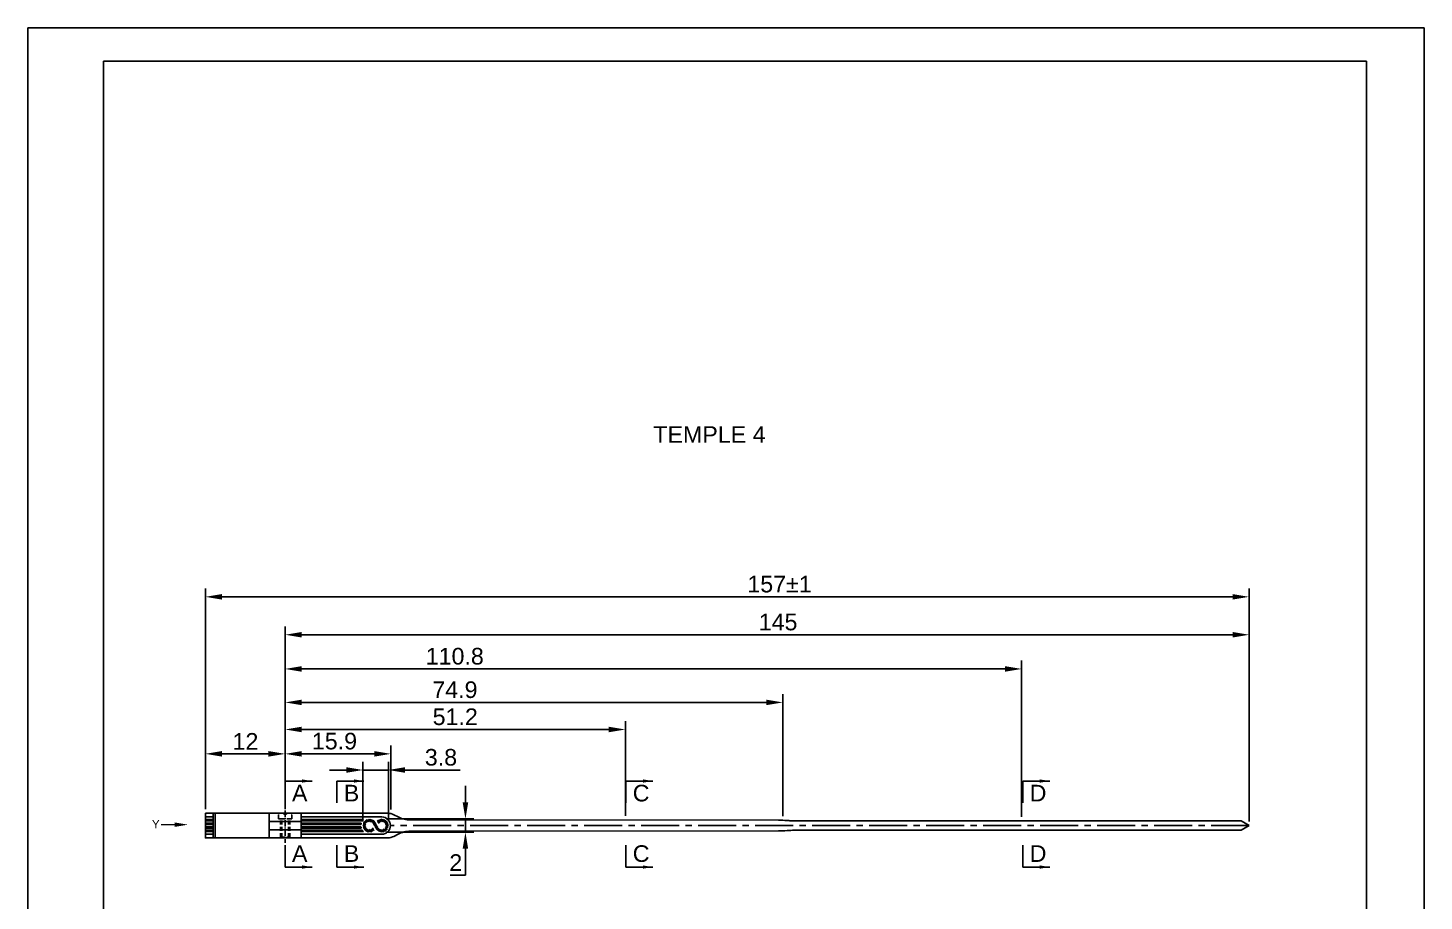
# Model space of a CAD drawing. Header units: millimetres. Extents: x 3454 to 3868, y 1319 to 1616.
# Drawn here: x 3658.4 to 3868.4, y 1484.9 to 1616.3 of the extents above; entities that cross this region are included whole.
import ezdxf

# ---------------------------------------------------------------- set-up
doc = ezdxf.new("R2010")
doc.units = ezdxf.units.MM
for name, pattern in [('CENTER2', [28.574999999999992, 19.05, -3.174999999999998, 3.174999999999998, -3.174999999999998]), ('HIDDEN', [9.524999999999995, 6.349999999999998, -3.174999999999998]), ('HIDDEN2', [0.1875, 0.125, -0.0625])]:
    doc.linetypes.add(name, pattern=pattern)
for name, color, linetype in [('Center Line', 2, 'CENTER2'), ('Dimension', 3, 'Continuous'), ('Hidden Line', 1, 'HIDDEN2')]:
    doc.layers.add(name, color=color, linetype=linetype)
doc.layers.add('填充', color=6, linetype='Continuous', lineweight=9)
doc.layers.add('标注', color=4, linetype='Continuous', lineweight=5)
doc.styles.get("Standard").update_dxf_attribs({"font": 'arial.ttf'})
doc.styles.add('样式 1', font='romant.shx')
doc.dimstyles.new('ISO-25$0', dxfattribs={"dimtxt": 2.5, "dimasz": 2.5, "dimexe": 0.5, "dimexo": 1, "dimgap": 1, "dimtad": 0, "dimtih": 1, "dimtoh": 1, "dimdec": 1, "dimzin": 10, "dimdsep": 46, "dimlunit": 6, "dimtxsty": '样式 1', "dimcen": 0, "dimclrd": 256, "dimclre": 256, "dimclrt": 7, "dimazin": 0, "dimtfac": 1, "dimtdec": 1, "dimtofl": 0, "dimtmove": 0, "dimatfit": 0, "dimfxl": 1, "dimtolj": 1, "dimtzin": 10, "dimarcsym": 0})
doc.dimstyles.new('副本 ISO-25', dxfattribs={"dimtxt": 1.5, "dimasz": 1.5, "dimexe": 0.4, "dimexo": 0, "dimgap": 0.4, "dimtad": 1, "dimdsep": 46, "dimtxsty": 'Standard', "dimcen": 2, "dimadec": 0, "dimazin": 0, "dimtfac": 1, "dimtmove": 0, "dimatfit": 3, "dimfxl": 1, "dimarcsym": 0})

# ---------------------------------------------------------------- blocks, each defined once
blk = doc.blocks.new('*D42')
at = {"layer": 'Defpoints', "color": 0, "transparency": 16777216}
for p in [(3842.093692027679, 1524.97035203005), (3697.093692027679, 1498.102299747723), (3842.093692027679, 1496.252299747722)]:
    blk.add_point(p, dxfattribs=at)
at = {"layer": 'Dimension', "color": 0, "lineweight": -2, "transparency": 16777216}
for p, q in [((3697.093692027679, 1498.727299747723), (3697.093692027679, 1526.22035203005)), ((3699.593692027679, 1524.97035203005), (3839.593692027679, 1524.97035203005)), ((3842.093692027679, 1496.877299747722), (3842.093692027679, 1526.22035203005))]:
    blk.add_line(p, q, dxfattribs=at)
at = {"layer": 'Dimension', "color": 0, "transparency": 16777216}
for points in [[(3699.593692027679, 1525.387018696716), (3699.593692027679, 1524.553685363383), (3697.093692027679, 1524.97035203005)], [(3839.593692027679, 1525.387018696716), (3839.593692027679, 1524.553685363383), (3842.093692027679, 1524.97035203005)]]:
    blk.add_solid(points, dxfattribs=at)
at = {"layer": 'Dimension', "color": 0, "transparency": 16777216, "insert": (3771.244009190872, 1526.871784499354), "char_height": 2.5, "attachment_point": 5}
blk.add_mtext('145', dxfattribs=at)
blk = doc.blocks.new('*D43')
at = {"layer": 'Defpoints', "color": 0, "transparency": 16777216}
for p in [(3713.010215460917, 1507.043534920871), (3697.093692027679, 1498.102299747723), (3713.010215460917, 1498.045253948741)]:
    blk.add_point(p, dxfattribs=at)
at = {"layer": 'Dimension', "color": 0, "lineweight": -2, "transparency": 16777216}
for p, q in [((3697.093692027679, 1498.727299747723), (3697.093692027679, 1508.293534920871)), ((3713.010215460917, 1498.670253948741), (3713.010215460917, 1508.293534920871)), ((3699.593692027679, 1507.043534920871), (3710.510215460917, 1507.043534920871))]:
    blk.add_line(p, q, dxfattribs=at)
at = {"layer": 'Dimension', "color": 0, "transparency": 16777216}
for points in [[(3699.593692027679, 1507.460201587537), (3699.593692027679, 1506.626868254204), (3697.093692027679, 1507.043534920871)], [(3710.510215460917, 1507.460201587537), (3710.510215460917, 1506.626868254204), (3713.010215460917, 1507.043534920871)]]:
    blk.add_solid(points, dxfattribs=at)
at = {"layer": 'Dimension', "color": 0, "transparency": 16777216, "insert": (3704.514764667172, 1508.944967390175), "char_height": 2.5, "attachment_point": 5}
blk.add_mtext('15.9', dxfattribs=at)
blk = doc.blocks.new('*D46')
at = {"layer": 'Defpoints', "color": 0, "transparency": 16777216}
for p in [(3771.95736927166, 1514.783301657411), (3697.093692027679, 1498.102299747723), (3771.95736927166, 1497.043422174852)]:
    blk.add_point(p, dxfattribs=at)
at = {"layer": 'Dimension', "color": 0, "lineweight": -2, "transparency": 16777216}
for p, q in [((3697.093692027679, 1498.727299747723), (3697.093692027679, 1516.033301657411)), ((3699.593692027679, 1514.783301657411), (3769.45736927166, 1514.783301657411)), ((3771.95736927166, 1497.668422174852), (3771.95736927166, 1516.033301657411))]:
    blk.add_line(p, q, dxfattribs=at)
at = {"layer": 'Dimension', "color": 0, "transparency": 16777216}
for points in [[(3699.593692027679, 1515.199968324078), (3699.593692027679, 1514.366634990744), (3697.093692027679, 1514.783301657411)], [(3769.45736927166, 1515.199968324078), (3769.45736927166, 1514.366634990744), (3771.95736927166, 1514.783301657411)]]:
    blk.add_solid(points, dxfattribs=at)
at = {"layer": 'Dimension', "color": 0, "transparency": 16777216, "insert": (3722.63708295174, 1516.684734126715), "char_height": 2.5, "attachment_point": 5}
blk.add_mtext('74.9', dxfattribs=at)
blk = doc.blocks.new('*D47')
at = {"layer": 'Defpoints', "color": 0, "transparency": 16777216}
for p in [(3842.093692027679, 1530.677201556016), (3685.093692027679, 1498.102299747723), (3842.093692027679, 1496.252299747722)]:
    blk.add_point(p, dxfattribs=at)
at = {"layer": 'Dimension', "color": 0, "lineweight": -2, "transparency": 16777216}
for p, q in [((3685.093692027679, 1498.727299747723), (3685.093692027679, 1531.927201556016)), ((3842.093692027679, 1496.877299747722), (3842.093692027679, 1531.927201556016)), ((3687.593692027679, 1530.677201556016), (3839.593692027679, 1530.677201556016))]:
    blk.add_line(p, q, dxfattribs=at)
at = {"layer": 'Dimension', "color": 0, "transparency": 16777216}
for points in [[(3687.593692027679, 1531.093868222683), (3687.593692027679, 1530.260534889349), (3685.093692027679, 1530.677201556016)], [(3839.593692027679, 1531.093868222683), (3839.593692027679, 1530.260534889349), (3842.093692027679, 1530.677201556016)]]:
    blk.add_solid(points, dxfattribs=at)
at = {"layer": 'Dimension', "color": 0, "transparency": 16777216, "insert": (3771.461992244898, 1532.57863402532), "char_height": 2.5, "attachment_point": 5}
blk.add_mtext('157±1', dxfattribs=at)
blk = doc.blocks.new('DQD')
at = {"layer": '填充', "lineweight": 9, "ltscale": 0.3}
h = blk.add_hatch(dxfattribs=at)
h.set_pattern_fill('ANSI31', color=0, scale=0.05, style=0)
h.set_pattern_definition([(45, (1148.310689219001, -378.8355158307504), (-0.1122532015133644, 0.1122532015133644), [])])
edge = h.paths.add_edge_path()
edge.add_arc((566.6886130403477, -359.4946201689942), 1.216717289623546, 326.85562600558023, 355.0656761561903, ccw=False)
edge.add_arc((566.5886182054408, -359.4293281626059), 1.336140960204059, 301.21231557503927, 326.85577737543787, ccw=False)
edge.add_arc((566.7345749387543, -359.6666867267068), 1.057504578354094, 274.2954083961643, 301.1132669307683, ccw=False)
edge.add_arc((566.6861427289871, -359.0220303534171), 1.703977716600385, 257.7464523477044, 274.2958177068717, ccw=False)
edge.add_arc((566.552161257717, -359.6454521212073), 1.066323679704142, 222.0641747151613, 257.6720441280097, ccw=False)
edge.add_arc((567.0486799063024, -359.1973853769329), 1.735124528755777, 211.4987770512445, 222.0639620954589, ccw=False)
edge.add_line((565.5692236923569, -360.1039538747907), (565.5608968379122, -360.0900640158321))
edge.add_line((565.5608968379122, -360.0900640158321), (565.5517733592037, -360.0748522498172))
edge.add_arc((565.4972547061761, -360.1027084589502), 0.06122296885328356, 27.0646802215006, 32.79077455790604)
edge.add_arc((565.2214628673246, -360.2803099186655), 0.3892525655414389, 32.78193845158279, 33.68216510939047)
edge.add_line((565.5453703561388, -360.0644361164787), (565.5433272254693, -360.0608660595928))
edge.add_line((565.5433272254693, -360.0608660595928), (565.5412886339693, -360.0568940340217))
edge.add_arc((399.5386059169484, -452.12260299066), 189.823563961212, 29.01291434988989, 29.24438922041359)
edge.add_arc((594.7589724173001, -343.4616697150355), 33.60420062982037, 207.9789297392575, 208.2883267606696, ccw=False)
edge.add_arc((563.5330281917825, -360.0500628406903), 1.754452897536353, 27.9786661102966, 35.1296080710222)
edge.add_arc((564.4145697325889, -359.424436955154), 0.673493756199461, 34.75477402695907, 79.62394520422626)
edge.add_arc((564.3793043840753, -359.6171520034439), 0.869408876354051, 79.62532174699699, 91.32777301974212)
edge.add_arc((564.3741262809917, -359.4319307014557), 0.6841178927489383, 91.25367180060888, 130.813428210027)
edge.add_arc((564.4782941727417, -359.5525555237125), 0.8434957375525645, 130.8133250956672, 161.7494121829425)
edge.add_arc((564.3197299519491, -359.5002672879502), 0.6765326526666976, 161.749395577461, 200.5930098080731)
edge.add_arc((564.3651145107656, -359.483229547054), 0.7250098907572737, 200.5919094406856, 250.1078977268718)
edge.add_arc((564.3771603171288, -359.424855541739), 0.784046050996307, 250.7315977382036, 267.320860872582)
edge.add_arc((564.3670242481967, -359.641420979657), 0.5672435399689116, 267.3210753439423, 306.2228019429804)
edge.add_arc((564.2457809842717, -359.4759121329132), 0.7724095882509521, 306.2232758997156, 334.5335439679009)
edge.add_arc((564.5607225810918, -359.623541063804), 0.4245961006465461, 334.245506614147, 338.2122702240926)
edge.add_arc((564.7275412998947, -359.6895077019425), 0.2452101486666212, 338.0572130307958, 339.8658886487736)
edge.add_line((564.9577665303445, -359.7739136275254), (564.9586577206417, -359.7714105276702))
edge.add_line((564.9586577206414, -359.7714105276702), (565.2790189452751, -360.3481609467885))
edge.add_arc((564.3447588837873, -359.4378359659722), 1.304428393277978, 269.44646534017363, 315.743420397204, ccw=False)
edge.add_arc((564.343787394911, -359.5382448061391), 1.20401485349301, 219.0311403333957, 269.4465323711262, ccw=False)
edge.add_arc((564.3783404909054, -359.5251630457713), 1.239148246986644, 168.2093777522444, 218.4948823709228, ccw=False)
edge.add_arc((564.4577453651725, -359.5417355908417), 1.320264110429805, 121.206691058455, 168.2094811642351, ccw=False)
edge.add_arc((564.3200079999688, -359.3174345077646), 1.057054314618761, 94.29288208772061, 121.12046112476281, ccw=False)
edge.add_arc((564.3684359966826, -359.9627754671345), 1.704209801786156, 77.74644007036602, 94.29238557343848, ccw=False)
edge.add_arc((564.5024815273678, -359.3392514973688), 1.066442243453384, 42.07419061463338, 77.67423065552902, ccw=False)
edge.add_arc((564.0081888832599, -359.7854601562463), 1.732345678797139, 31.490805509078598, 42.073828809588576, ccw=False)
edge.add_arc((570.6896310388811, -355.7631246048854), 6.066493148001456, 210.9223463452864, 211.2429733182646)
edge.add_arc((565.5525527350894, -358.8855166961567), 0.05516987316543531, 205.9091883475824, 212.290059745909)
edge.add_arc((565.7252644248031, -358.7762607833129), 0.2595376306008084, 212.311343710942, 213.6669460447812)
edge.add_line((565.5092579837269, -358.9201392011228), (565.5113286015901, -358.9236716837715))
edge.add_line((565.5113286015903, -358.9236716837716), (565.5133442450663, -358.9276772487624))
edge.add_line((565.5133442450663, -358.9276772487624), (565.5694756162695, -359.0289030003003))
edge.add_line((565.5694756162695, -359.0289030003004), (565.6117985813908, -359.1051751713457))
edge.add_line((565.6117985813908, -359.1051751713457), (565.6609923362214, -359.1937164656284))
edge.add_arc((659.0659813808736, -307.2596540638827), 106.8720675199093, 209.0744756845439, 209.3224517215061)
edge.add_arc((563.1787150358971, -361.1044617461633), 3.099002879472425, 28.555811728722972, 29.096224519497298, ccw=False)
edge.add_arc((567.1019806205497, -358.9696014770688), 1.367499255932926, 208.5466101670828, 209.6915994986183)
edge.add_arc((588.5196750177456, -346.9020361273534), 25.95088661406556, 209.4140479317235, 210.0587383423365)
edge.add_arc((566.5642309010202, -359.6080498792439), 0.5838940484204227, 210.0584472110732, 215.1337942498214)
edge.add_arc((566.6562113320372, -359.5484779779381), 0.6934123124561334, 214.7855048940635, 294.3731550456129)
edge.add_arc((566.5875822481635, -359.396993854749), 0.8597174258170565, 294.3730579044457, 321.3929924748363)
edge.add_arc((566.7098070636087, -359.4945848194842), 0.7033112178369222, 321.3927186790723, 376.6129149764183)
edge.add_arc((566.6896904449966, -359.5005876099809), 0.7243043557043284, 16.61297775969063, 70.10287884462574)
edge.add_arc((566.6791206873781, -359.5536292982607), 0.7778192747445857, 70.70051019537512, 87.76094619390516)
edge.add_arc((566.6873536372152, -359.3429992108219), 0.5670283470711378, 87.76070116869991, 126.4635779799363)
edge.add_arc((566.8097910464778, -359.508689905945), 0.7730485539159813, 126.4633196236775, 154.5968447371398)
edge.add_arc((566.4955071148036, -359.3617953361708), 0.4261419920618258, 154.3102617431642, 158.2724430621825)
edge.add_arc((566.3276794256751, -359.2956157986912), 0.2457393046782578, 158.1206702321764, 159.9307208631565)
edge.add_line((566.0968618095214, -359.2112888520085), (566.0959706192245, -359.2137995171464))
edge.add_line((566.0959706192243, -359.2137995171464), (565.7756058641253, -358.6363412397474))
edge.add_arc((566.7099058705987, -359.5466472490116), 1.304443763678047, 89.44740677279219, 135.7452416581772, ccw=False)
edge.add_arc((566.7108800742767, -359.4459512887653), 1.203743091024093, 39.018406862530526, 89.44754976023052, ccw=False)
edge.add_arc((566.6952801009777, -359.4446441497368), 1.215088782696644, -6.582676327144782, 38.50740391752868, ccw=False)
edge.add_arc((568.4136684633979, -359.6429346064922), 0.514702438655821, 173.4181375380487, 175.1339994824087)
blk = doc.blocks.new('*D48')
at = {"layer": 'Defpoints', "color": 0, "transparency": 16777216}
for p in [(3697.093692027679, 1507.043534920871), (3685.093692027679, 1498.102299747723), (3697.093692027679, 1498.102299747723)]:
    blk.add_point(p, dxfattribs=at)
at = {"layer": 'Dimension', "color": 0, "lineweight": -2, "transparency": 16777216}
for p, q in [((3685.093692027679, 1498.727299747723), (3685.093692027679, 1508.293534920871)), ((3697.093692027679, 1498.727299747723), (3697.093692027679, 1508.293534920871)), ((3687.593692027679, 1507.043534920871), (3694.593692027679, 1507.043534920871))]:
    blk.add_line(p, q, dxfattribs=at)
at = {"layer": 'Dimension', "color": 0, "transparency": 16777216}
for points in [[(3687.593692027679, 1507.460201587537), (3687.593692027679, 1506.626868254204), (3685.093692027679, 1507.043534920871)], [(3694.593692027679, 1507.460201587537), (3694.593692027679, 1506.626868254204), (3697.093692027679, 1507.043534920871)]]:
    blk.add_solid(points, dxfattribs=at)
at = {"layer": 'Dimension', "color": 0, "transparency": 16777216, "insert": (3691.130519225411, 1508.923650882671), "char_height": 2.5, "attachment_point": 5}
blk.add_mtext('12', dxfattribs=at)
blk = doc.blocks.new('kjhkih')
at = {"layer": '标注', "color": 0, "lineweight": 13, "ltscale": 5}
blk.add_line((1566.035810265836, 212.5967240576452), (1563.980920612736, 212.5967240576452), dxfattribs=at)
blk.add_solid([(1566.035810265836, 212.9300573909785), (1568.035810265836, 212.5967240576452), (1566.035810265836, 212.2633907243118)], dxfattribs=at)
blk = doc.blocks.new('*D57')
at = {"layer": 'Defpoints', "color": 0, "transparency": 16777216}
for p in [(3711.647200176198, 1495.251486674736), (3711.676434090645, 1497.249342218457), (3724.216614017912, 1495.251486674736)]:
    blk.add_point(p, dxfattribs=at)
at = {"layer": 'Dimension', "color": 0, "lineweight": -2, "transparency": 16777216}
for p, q in [((3724.216614017912, 1499.749342218457), (3724.216614017912, 1502.249342218457)), ((3712.272200176198, 1495.251486674736), (3725.466614017912, 1495.251486674736)), ((3712.301434090645, 1497.249342218457), (3725.466614017912, 1497.249342218457)), ((3724.216614017912, 1497.249342218457), (3724.216614017912, 1495.251486674736)), ((3724.216614017912, 1492.751486674736), (3724.216614017912, 1488.798553523302)), ((3724.216614017912, 1488.798553523302), (3721.935747715047, 1488.798553523302))]:
    blk.add_line(p, q, dxfattribs=at)
at = {"layer": 'Dimension', "color": 0, "transparency": 16777216}
for points in [[(3723.799947351246, 1499.749342218457), (3724.633280684579, 1499.749342218457), (3724.216614017912, 1497.249342218457)], [(3723.799947351246, 1492.751486674736), (3724.633280684579, 1492.751486674736), (3724.216614017912, 1495.251486674736)]]:
    blk.add_solid(points, dxfattribs=at)
at = {"layer": 'Dimension', "color": 0, "transparency": 16777216, "insert": (3722.76368086648, 1490.678669485101), "char_height": 2.5, "attachment_point": 5}
blk.add_mtext('2', dxfattribs=at)
blk = doc.blocks.new('*D40')
at = {"layer": 'Defpoints', "color": 0, "transparency": 16777216}
for p in [(3697.093692027679, 1510.712046579868), (3697.093692027679, 1498.102299747723), (3748.273714327871, 1497.080726785236)]:
    blk.add_point(p, dxfattribs=at)
at = {"layer": 'Dimension', "color": 0, "lineweight": -2, "transparency": 16777216}
for p, q in [((3697.093692027679, 1498.727299747723), (3697.093692027679, 1511.962046579868)), ((3745.773714327871, 1510.712046579868), (3699.593692027679, 1510.712046579868)), ((3748.273714327871, 1497.705726785236), (3748.273714327871, 1511.962046579868))]:
    blk.add_line(p, q, dxfattribs=at)
at = {"layer": 'Dimension', "color": 0, "transparency": 16777216}
for points in [[(3699.593692027679, 1511.128713246535), (3699.593692027679, 1510.295379913202), (3697.093692027679, 1510.712046579868)], [(3745.773714327871, 1511.128713246535), (3745.773714327871, 1510.295379913202), (3748.273714327871, 1510.712046579868)]]:
    blk.add_solid(points, dxfattribs=at)
at = {"layer": 'Dimension', "color": 0, "transparency": 16777216, "insert": (3722.683703177775, 1512.613479049173), "char_height": 2.5, "attachment_point": 5}
blk.add_mtext('51.2', dxfattribs=at)
blk = doc.blocks.new('*D41')
at = {"layer": 'Defpoints', "color": 0, "transparency": 16777216}
for p in [(3807.87326774969, 1519.822643415605), (3697.093692027679, 1498.102299747723), (3807.87326774969, 1496.952299747723)]:
    blk.add_point(p, dxfattribs=at)
at = {"layer": 'Dimension', "color": 0, "lineweight": -2, "transparency": 16777216}
for p, q in [((3697.093692027679, 1498.727299747723), (3697.093692027679, 1521.072643415605)), ((3807.87326774969, 1497.577299747723), (3807.87326774969, 1521.072643415605)), ((3699.593692027679, 1519.822643415605), (3805.37326774969, 1519.822643415605))]:
    blk.add_line(p, q, dxfattribs=at)
at = {"layer": 'Dimension', "color": 0, "transparency": 16777216}
for points in [[(3699.593692027679, 1520.239310082272), (3699.593692027679, 1519.405976748939), (3697.093692027679, 1519.822643415605)], [(3805.37326774969, 1520.239310082272), (3805.37326774969, 1519.405976748939), (3807.87326774969, 1519.822643415605)]]:
    blk.add_solid(points, dxfattribs=at)
at = {"layer": 'Dimension', "color": 0, "transparency": 16777216, "insert": (3722.612664469597, 1521.72407588491), "char_height": 2.5, "attachment_point": 5}
blk.add_mtext('110.8', dxfattribs=at)
blk = doc.blocks.new('*D65')
at = {"layer": 'Defpoints', "color": 0, "transparency": 16777216}
for p in [(3712.631683698228, 1504.612105400381), (3708.794130404563, 1496.217413504986), (3712.631683698228, 1496.304305496157)]:
    blk.add_point(p, dxfattribs=at)
at = {"layer": 'Dimension', "color": 0, "lineweight": -2, "transparency": 16777216}
for p, q in [((3708.794130404563, 1496.842413504986), (3708.794130404563, 1505.862105400381)), ((3712.631683698228, 1496.929305496157), (3712.631683698228, 1505.862105400381)), ((3706.294130404563, 1504.612105400381), (3703.794130404563, 1504.612105400381)), ((3708.794130404563, 1504.612105400381), (3712.631683698228, 1504.612105400381)), ((3715.131683698228, 1504.612105400381), (3723.436595021557, 1504.612105400381))]:
    blk.add_line(p, q, dxfattribs=at)
at = {"layer": 'Dimension', "color": 0, "transparency": 16777216}
for points in [[(3706.294130404563, 1505.028772067048), (3706.294130404563, 1504.195438733714), (3708.794130404563, 1504.612105400381)], [(3715.131683698228, 1505.028772067048), (3715.131683698228, 1504.195438733714), (3712.631683698228, 1504.612105400381)]]:
    blk.add_solid(points, dxfattribs=at)
at = {"layer": 'Dimension', "color": 0, "transparency": 16777216, "insert": (3720.534139359892, 1506.514390529985), "char_height": 2.5, "attachment_point": 5}
blk.add_mtext('3.8', dxfattribs=at)

msp = doc.modelspace()

# ---------------------------------------------------------------- linework, layer by layer
for p, q in [((3859.754758882018, 1611.308552496345), (3669.754758882018, 1611.308552496345)), ((3669.754758882018, 1611.308552496345), (3669.754758882018, 1324.308552496344)), ((3859.754758882018, 1324.308552496344), (3859.754758882018, 1611.308552496345)), ((3685.093692027679, 1498.102299747723), (3697.093692027679, 1498.102299747723)), ((3685.093692027679, 1494.402299747724), (3685.093692027679, 1498.102299747723)), ((3686.29369202768, 1497.55680497876), (3685.093692027679, 1497.55680497876)), ((3686.29369202768, 1494.402299747724), (3686.29369202768, 1498.102299747724)), ((3686.574348202697, 1494.402299747724), (3686.574348202697, 1498.102299747723)), ((3694.69369202768, 1494.402299747724), (3694.69369202768, 1498.102299747723)), ((3697.093692027679, 1498.102299747723), (3712.535948687096, 1498.102299747723)), ((3699.493692027679, 1498.078299747723), (3699.493692027679, 1494.426299747723)), ((3699.493692027679, 1497.55680497876), (3711.641168973928, 1497.556804978761)), ((3714.085695150888, 1497.551223045318), (3713.457427307696, 1497.877370774973)), ((3686.29369202768, 1497.15680497876), (3685.093692027679, 1497.15680497876)), ((3686.29369202768, 1496.956804978761), (3685.093692027679, 1496.956804978761)), ((3686.29369202768, 1496.629870422588), (3685.093692027679, 1496.629870422588)), ((3686.29369202768, 1496.429870422589), (3685.093692027679, 1496.429870422589)), ((3686.29369202768, 1496.074729072857), (3685.093692027679, 1496.074729072857)), ((3686.29369202768, 1495.874729072858), (3685.093692027679, 1495.874729072858)), ((3686.29369202768, 1495.556804978761), (3685.093692027679, 1495.556804978761)), ((3686.29369202768, 1495.347794516686), (3685.093692027679, 1495.347794516686)), ((3694.69369202768, 1496.872299747723), (3699.493692027679, 1496.872299747723)), ((3694.69369202768, 1495.632299747723), (3699.493692027679, 1495.632299747723)), ((3699.493692027679, 1497.15680497876), (3708.859177211694, 1497.15680497876)), ((3699.493692027679, 1496.956804978761), (3708.701282496173, 1496.956804978761)), ((3699.493692027679, 1496.629870422588), (3708.550532806104, 1496.629870422588)), ((3699.493692027679, 1496.629870422588), (3708.550532806104, 1496.629870422588)), ((3699.493692027679, 1496.429870422589), (3708.506840948308, 1496.429870422589)), ((3699.493692027679, 1496.074729072857), (3708.506840948308, 1496.074729072857)), ((3699.493692027679, 1495.874729072858), (3708.550532806104, 1495.874729072858)), ((3699.493692027679, 1495.874729072858), (3708.550532806104, 1495.874729072858)), ((3699.493692027679, 1495.556804978761), (3708.695553004557, 1495.556804978761)), ((3699.493692027679, 1495.347794516686), (3708.859177211694, 1495.347794516686)), ((3708.853040943318, 1496.556804978761), (3708.859177211694, 1496.556804978761)), ((3712.932694376286, 1496.152299747724), (3712.928856050533, 1496.152299747724)), ((3715.925219254557, 1497.101366573122), (3771.329670043123, 1497.053813780799)), ((3771.329670043123, 1495.450785714647), (3715.925219254557, 1495.403232922324)), ((3774.210607701148, 1496.952299747723), (3840.893692027679, 1496.952299747723)), ((3840.893692027679, 1495.552299747723), (3774.210607701148, 1495.552299747723)), ((3840.893692027679, 1496.952299747723), (3842.093692027679, 1496.252299747722)), ((3842.093692027679, 1496.252299747722), (3840.893692027679, 1495.552299747723)), ((3686.29369202768, 1494.947794516685), (3685.093692027679, 1494.947794516685)), ((3697.093692027679, 1494.402299747724), (3685.093692027679, 1494.402299747724)), ((3697.093692027679, 1494.402299747724), (3712.535948687096, 1494.402299747724)), ((3699.493692027679, 1494.947794516685), (3711.641168973928, 1494.947794516685)), ((3714.085695150888, 1494.953376450128), (3713.457427307696, 1494.627228720473))]:
    msp.add_line(p, q)
for points in [[(3658.408806338598, 1319.308552496344), (3868.408806338598, 1319.308552496344), (3868.408806338598, 1616.308552496345), (3658.408806338598, 1616.308552496345)], [(3685.093692027679, 1498.102299747723), (3686.29369202768, 1498.102299747724), (3686.29369202768, 1494.402299747724), (3685.093692027679, 1494.402299747724)]]:
    msp.add_lwpolyline(points, close=True)
for centre, radius, start, end in [((3711.628123921618, 1496.252299747722), 1.304570454668412, 270.5729386977265, 89.4270613022735), ((3712.535948687096, 1496.102299747723), 2, 62.56517586009009, 90), ((3715.928652392085, 1501.101365099817), 4, 242.5651758600901, 269.9508239212491), ((3709.799269950854, 1496.252299747722), 1.304570454668412, 163.1766776432812, 172.1769414725926), ((3709.799269950854, 1496.252299747722), 1.304570454668412, 187.8230585273558, 196.8233223567187), ((3709.799269950854, 1496.252299747722), 1.304570454668412, 212.2166166091573, 223.8947395987231), ((3709.799269950854, 1496.252299747722), 1.304570454668412, 136.1052604012769, 147.3144207399024), ((3715.928652392085, 1491.403234395629), 4, 90.04917607875093, 117.4348241399099), ((3771.312504355477, 1477.053821147321), 20.00000000000096, 86.35373177089707, 89.95082392124905), ((3771.312504355462, 1515.450778348136), 20.00000000001192, 270.0491760787509, 273.6462682292074), ((3775.837390459379, 1548.059784341649), 51.14999229379756, 266.3537317707926, 267.0064131624196), ((3775.837390459544, 1444.444815153769), 51.1499922938368, 92.99358683768476, 93.64626822941624), ((3774.210607701204, 1516.952299747721), 19.99999999999858, 267.0064131624196, 269.9999999997916), ((3774.210607701139, 1475.552299747721), 20.00000000000097, 90, 92.99358683747606), ((3712.535948687096, 1496.402299747722), 2, 270, 297.4348241399099)]:
    msp.add_arc(centre, radius, start, end)
at = {"layer": 'Center Line', "ltscale": 0.05}
msp.add_line((3697.093692027679, 1498.503893033866), (3697.093692027679, 1493.671995053173), dxfattribs=at)
at = {"layer": 'Center Line', "ltscale": 0.3}
msp.add_line((3842.093692027679, 1496.252299747722), (3712.932694376286, 1496.252299747722), dxfattribs=at)
at = {"layer": 'Hidden Line', "linetype": 'HIDDEN', "ltscale": 0.1}
for p, q in [((3696.093692027679, 1497.952299747723), (3696.254158087242, 1498.102299747723)), ((3696.093692027679, 1497.252299747724), (3696.093692027679, 1497.952299747723)), ((3696.893692027681, 1498.102299747723), (3696.254158087242, 1498.102299747723)), ((3696.893692027681, 1498.102299747723), (3696.893692027681, 1497.952299747723)), ((3696.893692027681, 1497.952299747723), (3697.29369202768, 1497.952299747723)), ((3697.29369202768, 1497.952299747723), (3696.893692027681, 1497.952299747723)), ((3697.933225968117, 1498.102299747723), (3697.29369202768, 1498.102299747723)), ((3697.29369202768, 1498.102299747723), (3697.29369202768, 1497.952299747723)), ((3698.093692027679, 1497.952299747723), (3697.933225968117, 1498.102299747723)), ((3698.093692027679, 1497.252299747724), (3698.093692027679, 1497.952299747723)), ((3696.393692027681, 1497.252299747724), (3696.093692027679, 1497.252299747724)), ((3696.393692027681, 1494.481552228138), (3696.393692027681, 1497.252299747724)), ((3696.393692027681, 1497.252299747724), (3697.79369202768, 1497.252299747724)), ((3696.593692027679, 1494.481552228138), (3696.593692027679, 1497.252299747724)), ((3697.593692027679, 1494.481552228138), (3697.593692027679, 1497.252299747724)), ((3698.093692027679, 1497.252299747724), (3697.79369202768, 1497.252299747724)), ((3697.79369202768, 1494.481552228138), (3697.79369202768, 1497.252299747724)), ((3696.393692027681, 1494.481552228138), (3696.46630483806, 1494.402299747724)), ((3696.393692027681, 1494.481552228138), (3697.79369202768, 1494.481552228138)), ((3696.46630483806, 1494.402299747724), (3697.7210792173, 1494.402299747724)), ((3697.79369202768, 1494.481552228138), (3697.7210792173, 1494.402299747724))]:
    msp.add_line(p, q, dxfattribs=at)

# ---------------------------------------------------------------- block references
msp.add_blockref('kjhkih', (2114.449259477662, 1283.787399165949))
at = {"xscale": 0.8043725965845218, "yscale": 0.8043725965845218, "zscale": 0.8043725965845218}
msp.add_blockref('DQD', (3255.820396100813, 1785.409602441586), dxfattribs=at)

# ---------------------------------------------------------------- texts
at = {"color": 0, "lineweight": 13, "insert": (3752.473370500136, 1556.35882102546), "char_height": 2.5, "attachment_point": 1}
msp.add_mtext_dynamic_manual_height_columns('TEMPLE 4', width=28.66362046049892, gutter_width=12.5, heights=[0], dxfattribs=at)
at = {"char_height": 2.5, "width": 1.424481535832911, "attachment_point": 1}
for s, insert in [('A', (3698.125128776806, 1502.387276904124)), ('B', (3705.917396142089, 1502.387276904124)), ('C', (3749.380566380396, 1502.387276904124)), ('D', (3809.088264950016, 1502.387276904124)), ('A', (3698.125128776806, 1493.285807297859)), ('B', (3705.917396142089, 1493.285807297859)), ('C', (3749.380566380396, 1493.285807297859)), ('D', (3809.088264950016, 1493.285807297859))]:
    msp.add_mtext(s, dxfattribs=dict(at, insert=insert))
at = {"insert": (3677.056664268026, 1497.093950481636), "char_height": 1.25, "attachment_point": 1}
msp.add_mtext_dynamic_manual_height_columns('Y', width=2.429585760147575, gutter_width=12.5, heights=[0], dxfattribs=at)

# ---------------------------------------------------------------- dimensions: what is measured, and where the dimension line sits
at = {"layer": 'Dimension'}
for base, p1, p2, override, picture, middle in [((3842.093692027679, 1530.677201556016), (3685.093692027679, 1498.102299747723), (3842.093692027679, 1496.252299747722), {"dimexe": 1.25, "dimexo": 0.625, "dimgap": 0.625, "dimtad": 1, "dimdec": 0, "dimzin": 8, "dimlunit": 2, "dimpost": '<>', "dimtxsty": 'Standard', "dimcen": 2.5, "dimclrd": 0, "dimclre": 0, "dimclrt": 0, "dimadec": 0, "dimtol": 1, "dimtp": 1, "dimtm": 1, "dimtdec": 2, "dimtofl": 1, "dimatfit": 3, "dimtolj": 0, "dimtzin": 8}, '*D47', (3771.461992244898, 1530.677201556016)), ((3842.093692027679, 1524.97035203005), (3697.093692027679, 1498.102299747723), (3842.093692027679, 1496.252299747722), {"dimexe": 1.25, "dimexo": 0.625, "dimgap": 0.625, "dimtad": 1, "dimzin": 8, "dimlunit": 2, "dimpost": '<>', "dimtxsty": 'Standard', "dimcen": 2.5, "dimclrd": 0, "dimclre": 0, "dimclrt": 0, "dimadec": 0, "dimtdec": 2, "dimtofl": 1, "dimatfit": 3, "dimtolj": 0, "dimtzin": 8}, '*D42', (3771.244009190872, 1524.97035203005)), ((3807.87326774969, 1519.822643415605), (3697.093692027679, 1498.102299747723), (3807.87326774969, 1496.952299747723), {"dimexe": 1.25, "dimexo": 0.625, "dimgap": 0.625, "dimtad": 1, "dimzin": 8, "dimlunit": 2, "dimpost": '<>', "dimtxsty": 'Standard', "dimcen": 2.5, "dimclrd": 0, "dimclre": 0, "dimclrt": 0, "dimadec": 0, "dimtdec": 2, "dimtofl": 1, "dimatfit": 3, "dimtolj": 0, "dimtzin": 8}, '*D41', (3722.612664469597, 1519.822643415605)), ((3771.95736927166, 1514.783301657411), (3697.093692027679, 1498.102299747723), (3771.95736927166, 1497.043422174852), {"dimexe": 1.25, "dimexo": 0.625, "dimgap": 0.625, "dimtad": 1, "dimzin": 8, "dimlunit": 2, "dimpost": '<>', "dimtxsty": 'Standard', "dimcen": 2.5, "dimclrd": 0, "dimclre": 0, "dimclrt": 0, "dimadec": 0, "dimtdec": 2, "dimtofl": 1, "dimatfit": 3, "dimtolj": 0, "dimtzin": 8}, '*D46', (3722.63708295174, 1514.783301657411)), ((3697.093692027679, 1507.043534920871), (3685.093692027679, 1498.102299747723), (3697.093692027679, 1498.102299747723), {"dimexe": 1.25, "dimexo": 0.625, "dimgap": 0.625, "dimtad": 1, "dimzin": 8, "dimlunit": 2, "dimpost": '<>', "dimtxsty": 'Standard', "dimcen": 2.5, "dimclrd": 0, "dimclre": 0, "dimclrt": 0, "dimadec": 0, "dimtdec": 2, "dimtofl": 1, "dimatfit": 3, "dimtolj": 0, "dimtzin": 8}, '*D48', (3691.130519225411, 1507.043534920871)), ((3713.010215460917, 1507.043534920871), (3697.093692027679, 1498.102299747723), (3713.010215460917, 1498.045253948741), {"dimexe": 1.25, "dimexo": 0.625, "dimgap": 0.625, "dimtad": 1, "dimzin": 8, "dimlunit": 2, "dimpost": '<>', "dimtxsty": 'Standard', "dimcen": 2.5, "dimclrd": 0, "dimclre": 0, "dimclrt": 0, "dimadec": 0, "dimtdec": 2, "dimtofl": 1, "dimatfit": 3, "dimtolj": 0, "dimtzin": 8}, '*D43', (3704.514764667172, 1507.043534920871)), ((3712.631683698228, 1504.612105400381), (3708.794130404563, 1496.217413504986), (3712.631683698228, 1496.304305496157), {"dimexe": 1.25, "dimexo": 0.625, "dimgap": 0.625, "dimtad": 1, "dimzin": 8, "dimlunit": 2, "dimpost": '<>', "dimtxsty": 'Standard', "dimcen": 2.5, "dimclrd": 0, "dimclre": 0, "dimclrt": 0, "dimadec": 0, "dimtdec": 2, "dimtofl": 1, "dimatfit": 3, "dimtolj": 0, "dimtzin": 8}, '*D65', (3720.534139359892, 1504.612105400381))]:
    dim = msp.add_linear_dim(base=base, p1=p1, p2=p2, dimstyle='ISO-25$0', override=override, dxfattribs=at)
    dim.commit()
    dim.dimension.update_dxf_attribs({"geometry": picture, "text_midpoint": middle, "dimtype": 160})
dim = msp.add_linear_dim(base=(3697.093692027679, 1510.712046579868), p1=(3748.273714327871, 1497.080726785236), p2=(3697.093692027679, 1498.102299747723), dimstyle='ISO-25$0', override={"dimexe": 1.25, "dimexo": 0.625, "dimgap": 0.625, "dimtad": 1, "dimzin": 8, "dimlunit": 2, "dimpost": '<>', "dimtxsty": 'Standard', "dimcen": 2.5, "dimclrd": 0, "dimclre": 0, "dimclrt": 0, "dimadec": 0, "dimtdec": 2, "dimtofl": 1, "dimatfit": 3, "dimtolj": 0, "dimtzin": 8}, dxfattribs=at)
dim.commit()
dim.dimension.update_dxf_attribs({"geometry": '*D40', "text_midpoint": (3722.683703177775, 1512.613479049173)})
dim = msp.add_linear_dim(base=(3724.216614017912, 1495.251486674736), p1=(3711.676434090643, 1497.249342218457), p2=(3711.647200176196, 1495.251486674736), angle=90, dimstyle='ISO-25$0', override={"dimexe": 1.25, "dimexo": 0.625, "dimgap": 0.625, "dimtad": 1, "dimzin": 8, "dimlunit": 2, "dimpost": '<>', "dimtxsty": 'Standard', "dimcen": 2.5, "dimclrd": 0, "dimclre": 0, "dimclrt": 0, "dimadec": 0, "dimtdec": 2, "dimtofl": 1, "dimatfit": 3, "dimtolj": 0, "dimtzin": 8}, dxfattribs=at)
dim.commit()
dim.dimension.update_dxf_attribs({"geometry": '*D57', "text_midpoint": (3722.76368086648, 1488.798553523301), "dimtype": 160})

# ---------------------------------------------------------------- leaders
for points in [[(3701.148604802836, 1502.952941626133), (3697.093715149736, 1502.952941626133), (3697.093692027679, 1499.650221609988)], [(3708.940872168119, 1502.952941626133), (3704.885982515019, 1502.952941626133), (3704.885959392962, 1499.650221609988)], [(3752.404042406426, 1502.952941626133), (3748.349152753326, 1502.952941626133), (3748.349129631269, 1499.650221609988)], [(3812.111740976046, 1502.952941626133), (3808.056851322946, 1502.952941626133), (3808.056828200889, 1499.650221609988)], [(3701.148604802836, 1490.004619182673), (3697.093715149736, 1490.004619182673), (3697.093692027679, 1493.307339198818)], [(3708.940872168119, 1490.004619182673), (3704.885982515019, 1490.004619182673), (3704.885959392962, 1493.307339198818)], [(3752.404042406426, 1490.004619182673), (3748.349152753326, 1490.004619182673), (3748.349129631269, 1493.307339198818)], [(3812.111740976046, 1490.004619182673), (3808.056851322946, 1490.004619182673), (3808.056828200889, 1493.307339198818)]]:
    msp.add_leader(points, dimstyle='副本 ISO-25')

doc.saveas('drawing.dxf')
